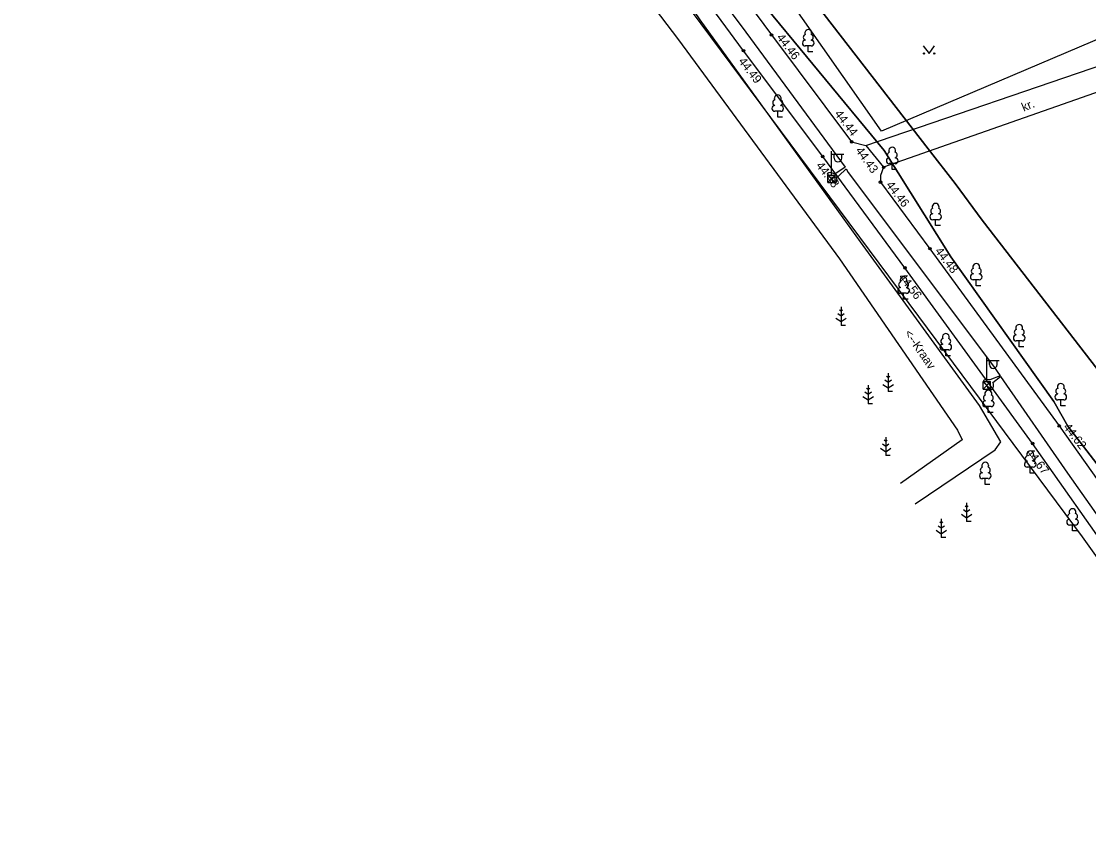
# Model space of a CAD drawing. Extents: x 641435 to 642280, y 6455888 to 6456393.
# Drawn here: x 641787.1 to 641873.4, y 6456124.5 to 6456190.1 of the extents above; entities that cross this region are included whole.
import ezdxf

# ---------------------------------------------------------------- set-up
doc = ezdxf.new("R2010")
doc.units = 0
for name, color, linetype in [('HALJASTUS', 7, 'Continuous'), ('KORGUS-EH2000', 7, 'Continuous'), ('Level 25', 7, 'Continuous'), ('MOOTPIIR', 7, 'Continuous'), ('MPKAABEL', 7, 'Continuous'), ('POST', 7, 'Continuous'), ('PUU', 7, 'Continuous'), ('TEE', 7, 'Continuous'), ('VEEKOGU', 7, 'Continuous')]:
    doc.layers.add(name, color=color, linetype=linetype)

# ---------------------------------------------------------------- blocks, each defined once
blk = doc.blocks.new('MAND1_4')
at = {"layer": 'Level 25'}
for p, q in [((0, 150), (-53, 186)), ((0, 230), (-25, 247)), ((0, 300), (0, 0)), ((25, 247), (0, 230)), ((53, 186), (0, 150)), ((-85, 118), (0, 61)), ((0, 61), (85, 118)), ((72, 0), (0, 0))]:
    blk.add_line(p, q, dxfattribs=at)
blk = doc.blocks.new('LEHTP1_10')
at = {"layer": 'Level 25'}
for p, q in [((48, 95), (-48, 95)), ((0, 0), (0, 95)), ((76, 0), (0, 0))]:
    blk.add_line(p, q, dxfattribs=at)
for centre, radius, start, end in [((0, 304), 55.4, 332.5799, 207.4201), ((-47, 142), 47.5, 90.0016, 269.3953), ((-34, 235), 46.5, 109.0217, 253.1415), ((34, 235), 46.5, 286.8508, 70.9859), ((47, 142), 47.5, 270.6047, 89.9984)]:
    blk.add_arc(centre, radius, start, end, dxfattribs=at)
blk = doc.blocks.new('LEHTP1_9')
at = {"layer": 'Level 25'}
for p, q in [((48, 95), (-48, 95)), ((0, 0), (0, 95)), ((76, 0), (0, 0))]:
    blk.add_line(p, q, dxfattribs=at)
for centre, radius, start, end in [((0, 304), 55.4, 332.5799, 207.4201), ((-47, 142), 47.5, 90.0016, 269.3953), ((-34, 235), 46.5, 109.0217, 253.1415), ((34, 235), 46.5, 286.8508, 70.9859), ((47, 142), 47.5, 270.6047, 89.9984)]:
    blk.add_arc(centre, radius, start, end, dxfattribs=at)

msp = doc.modelspace()

# ---------------------------------------------------------------- linework, layer by layer
at = {"layer": 'HALJASTUS'}
for p, q in [((641860.008, 6456188.094), (641860.471, 6456187.487)), ((641860.471, 6456187.487), (641860.917, 6456188.094))]:
    msp.add_line(p, q, dxfattribs=at)
for centre in [(641860.07, 6456187.487), (641860.899, 6456187.487)]:
    msp.add_circle(centre, 0.055, dxfattribs=at)
at = {"layer": 'KORGUS-EH2000'}
for centre in [(641847.738, 6456188.983), (641845.473, 6456187.711), (641854.214, 6456180.351), (641851.876, 6456179.16), (641856.796, 6456178.287), (641856.549, 6456177.089), (641860.541, 6456171.709), (641858.524, 6456170.167), (641870.998, 6456157.391), (641868.849, 6456155.971)]:
    msp.add_circle(centre, 0.1, dxfattribs=at)
at = {"layer": 'MOOTPIIR'}
msp.add_lwpolyline([(641881.042, 6456191.581), (641856.637, 6456181.222), (641839.288, 6456205.937), (641825.626, 6456220.8), (641808.819, 6456244.979), (641809.686, 6456248.986), (641811.962, 6456250.664), (641805.564, 6456252.532), (641802.963, 6456253.94), (641791.582, 6456270.077), (641787.085, 6456267.207), (641799.875, 6456248.35), (641795.974, 6456244.83), (641802.314, 6456238.332), (641809.145, 6456236.047), (641826.218, 6456212.911), (641841.239, 6456190.939), (641859.617, 6456166.22), (641872.85, 6456148.426), (641889.928, 6456124.521)], dxfattribs=at)
at = {"layer": 'MPKAABEL'}
for points in [[(641840.189, 6456194.313), (641840.274, 6456194.109), (641840.405, 6456193.924), (641840.639, 6456193.968), (641840.737, 6456194.196), (641840.731, 6456194.452), (641840.681, 6456194.571), (641841.259, 6456195.12), (641845.67, 6456189.212), (641853.692, 6456178.288), (641852.855, 6456177.747), (641852.549, 6456177.858), (641852.377, 6456177.847), (641852.243, 6456177.751), (641852.578, 6456177.329)], [(641852.578, 6456177.329), (641852.662, 6456177.156), (641852.812, 6456177.054), (641852.968, 6456177.054), (641853.032, 6456177.247), (641852.993, 6456177.525), (641853.173, 6456177.61), (641853.773, 6456178.17), (641853.931, 6456177.862), (641865.677, 6456162.207), (641866.225, 6456161.441), (641865.377, 6456161.12), (641864.994, 6456161.106), (641864.885, 6456161.057), (641864.887, 6456160.916), (641865.135, 6456160.668)], [(641865.135, 6456160.668), (641865.212, 6456160.45), (641865.298, 6456160.305), (641865.469, 6456160.305), (641865.669, 6456160.449), (641865.674, 6456160.609), (641865.674, 6456160.783), (641865.62, 6456160.887), (641866.252, 6456161.378), (641871.669, 6456153.571), (641878.107, 6456144.43), (641878.196, 6456143.967), (641877.73, 6456143.793), (641877.657, 6456143.707), (641877.406, 6456143.796), (641877.241, 6456143.828), (641877.092, 6456143.77), (641877.069, 6456143.608), (641877.277, 6456143.273)]]:
    msp.add_lwpolyline(points, dxfattribs=at)
at = {"layer": 'POST'}
for p, q in [((641852.578, 6456177.604), (641852.578, 6456179.604)), ((641852.578, 6456179.354), (641853.578, 6456179.354)), ((641852.805, 6456179.033), (641852.805, 6456179.354)), ((641853.417, 6456179.033), (641853.417, 6456179.354)), ((641852.878, 6456177.654), (641852.278, 6456177.054)), ((641852.878, 6456177.054), (641852.278, 6456177.654)), ((641852.278, 6456177.654), (641852.878, 6456177.654)), ((641852.278, 6456177.054), (641852.278, 6456177.654)), ((641852.878, 6456177.054), (641852.878, 6456177.654)), ((641852.278, 6456177.054), (641852.878, 6456177.054)), ((641852.578, 6456177.354), (641852.578, 6456177.354)), ((641865.135, 6456160.918), (641865.135, 6456162.918)), ((641865.135, 6456162.668), (641866.135, 6456162.668)), ((641865.362, 6456162.347), (641865.362, 6456162.668)), ((641865.974, 6456162.347), (641865.974, 6456162.668)), ((641865.435, 6456160.968), (641864.835, 6456160.368)), ((641865.435, 6456160.368), (641864.835, 6456160.968)), ((641864.835, 6456160.968), (641865.435, 6456160.968)), ((641864.835, 6456160.368), (641864.835, 6456160.968)), ((641865.135, 6456160.668), (641865.135, 6456160.668)), ((641865.435, 6456160.368), (641865.435, 6456160.968)), ((641864.835, 6456160.368), (641865.435, 6456160.368))]:
    msp.add_line(p, q, dxfattribs=at)
for centre in [(641853.111, 6456179.033), (641865.668, 6456162.347)]:
    msp.add_arc(centre, 0.306, 180, 0, dxfattribs=at)
at = {"layer": 'TEE'}
for points in [[(641890.881, 6456124.776), (641890.303, 6456125.328), (641881.647, 6456137.721), (641875.716, 6456146.211), (641868.849, 6456155.971), (641858.524, 6456170.167), (641851.876, 6456179.16), (641845.473, 6456187.711), (641838.99, 6456196.5), (641833.415, 6456204.089), (641826.655, 6456213.386), (641816.989, 6456226.848), (641807.624, 6456240.152), (641805.872, 6456242.39), (641804.716, 6456243.414), (641803.037, 6456243.931), (641801.924, 6456244.086), (641799.47, 6456243.376), (641799.47, 6456243.376)], [(641840.917, 6456198.208), (641847.738, 6456188.983), (641854.214, 6456180.351), (641855.369, 6456180.045), (641856.796, 6456178.287), (641856.555, 6456177.629), (641856.549, 6456177.089), (641860.541, 6456171.709), (641870.998, 6456157.391), (641877.894, 6456147.674)], [(641855.369, 6456180.045), (641875.722, 6456186.994)], [(641875.924, 6456185.02), (641856.796, 6456178.287)]]:
    msp.add_lwpolyline(points, dxfattribs=at)
at = {"layer": 'VEEKOGU'}
for points in [[(641859.36, 6456151.101), (641865.825, 6456155.446), (641866.268, 6456156.094), (641864.539, 6456159.03), (641854.929, 6456172.26), (641841.96, 6456190.21), (641829.937, 6456207.89), (641817.63, 6456224.61), (641806.91, 6456239.15), (641803.485, 6456243.9), (641802.045, 6456243.944), (641800.182, 6456243.16), (641798.627, 6456241.972), (641795.381, 6456239.493)], [(641796.969, 6456237.299), (641800.153, 6456239.57), (641801.497, 6456239.65), (641803.201, 6456239.42), (641814.755, 6456222.93), (641827.191, 6456205.73), (641840.226, 6456188.59), (641853.239, 6456170.9), (641862.765, 6456157.04), (641863.142, 6456156.258), (641858.174, 6456152.74)], [(641874.57, 6456161.34), (641864.779, 6456174.02), (641862.578, 6456176.99), (641860.402, 6456179.79), (641849.396, 6456194)], [(641849.396, 6456194), (641860.402, 6456179.79), (641862.578, 6456176.99), (641864.779, 6456174.02), (641874.57, 6456161.34)], [(641846.339, 6456192.4), (641856.833, 6456179.64), (641862.237, 6456171.06), (641870.575, 6456159.37), (641871.697, 6456157.376), (641870.575, 6456159.37), (641862.237, 6456171.06), (641856.833, 6456179.64), (641846.339, 6456192.4)], [(641871.697, 6456157.376), (641883.873, 6456141.556)], [(641883.873, 6456141.556), (641871.697, 6456157.376)]]:
    msp.add_lwpolyline(points, dxfattribs=at)

# ---------------------------------------------------------------- block references
at = {"layer": 'PUU', "xscale": 0.005, "yscale": 0.005}
for name, p in [('LEHTP1_10', (641850.709, 6456187.62)), ('LEHTP1_10', (641848.237, 6456182.34)), ('LEHTP1_10', (641857.499, 6456178.11)), ('LEHTP1_10', (641861.006, 6456173.58)), ('LEHTP1_10', (641864.291, 6456168.72)), ('LEHTP1_10', (641858.412, 6456167.63)), ('MAND1_4', (641853.357, 6456165.517)), ('LEHTP1_10', (641867.764, 6456163.785)), ('LEHTP1_10', (641861.827, 6456163.052)), ('MAND1_4', (641857.17, 6456160.159)), ('MAND1_4', (641855.548, 6456159.183)), ('LEHTP1_10', (641871.123, 6456159.018)), ('LEHTP1_10', (641865.265, 6456158.477)), ('MAND1_4', (641856.968, 6456154.99)), ('LEHTP1_10', (641868.657, 6456153.581)), ('LEHTP1_9', (641865.02, 6456152.653)), ('MAND1_4', (641863.512, 6456149.669)), ('LEHTP1_10', (641872.076, 6456148.904)), ('MAND1_4', (641861.462, 6456148.37))]:
    msp.add_blockref(name, p, dxfattribs=at)

# ---------------------------------------------------------------- texts
at = {"layer": 'KORGUS-EH2000'}
for s, rotation, p in [(' 44.46', 307.55217, (641847.952, 6456188.974)), (' 44.49', 307.55217, (641844.862, 6456187.055)), (' 44.44', 307.55217, (641852.637, 6456182.803)), (' 44.43', 305.61827, (641854.341, 6456179.85)), (' 44.48', 307.55217, (641851.136, 6456178.621)), (' 44.46', 307.55217, (641856.798, 6456177.056)), (' 44.48', 307.55217, (641860.754, 6456171.712)), (' 44.56', 307.55217, (641857.807, 6456169.605)), (' 44.62', 307.55217, (641871.129, 6456157.488)), (' 44.67', 307.55217, (641868.097, 6456155.456))]:
    msp.add_text(s, height=0.7, rotation=rotation, dxfattribs=at).set_placement(p)
at = {"layer": 'TEE'}
msp.add_text('kr.', height=0.7, rotation=22.60474, dxfattribs=at).set_placement((641868.128, 6456182.781))
at = {"layer": 'VEEKOGU'}
msp.add_text('<--Kraav', height=0.7, rotation=304.5008, dxfattribs=at).set_placement((641858.439, 6456164.871))

doc.saveas('drawing.dxf')
